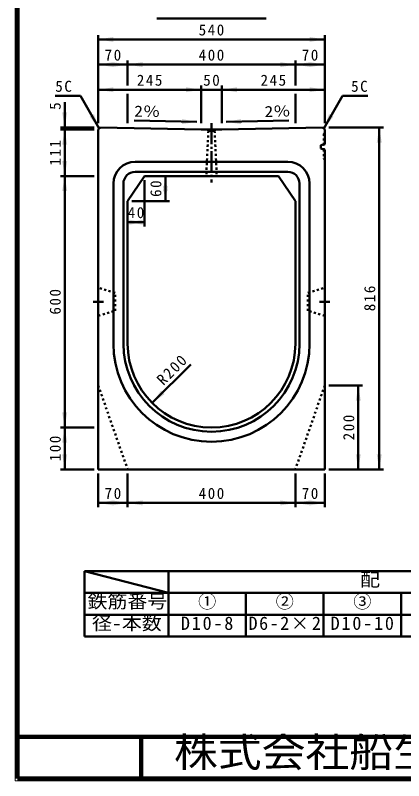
# Model space of a CAD drawing. Units: millimetres, scale not verified. Extents: x 100 to 4105, y 100 to 2870.
# Drawn here: x 100 to 1026, y 100 to 1926 of the extents above; entities that cross this region are included whole.
import ezdxf
from ezdxf.enums import TextEntityAlignment as Align

# ---------------------------------------------------------------- set-up
doc = ezdxf.new("R2010")
doc.units = ezdxf.units.MM
doc.header["$LTSCALE"] = 5
doc.header["$PDMODE"] = 32
doc.header["$PDSIZE"] = 2.5
doc.linetypes.add('USER1', pattern=[2.2, 1, -1.2])
doc.linetypes.add('USER2', pattern=[13.4, 10, -1.2, 1, -1.2])
doc.layers.add('V-nasSTD', color=7, linetype='Continuous', lineweight=50)
doc.styles.add('ＭＳ ゴシック', font='')
doc.styles.get('ＭＳ ゴシック').set_extended_font_data('MS Gothic')

msp = doc.modelspace()

# ---------------------------------------------------------------- hatches: boundary and pattern name
at = {"layer": 'V-nasSTD'}
for points in [[(333.776, 1874.874), (297.776, 1868.874), (333.776, 1862.874)], [(801.776, 1862.874), (837.776, 1868.874), (801.776, 1874.874)], [(333.776, 1814.874), (297.776, 1808.874), (333.776, 1802.874)], [(331.776, 1802.874), (367.776, 1808.874), (331.776, 1814.874)], [(403.776, 1814.874), (367.776, 1808.874), (403.776, 1802.874)], [(731.776, 1802.874), (767.776, 1808.874), (731.776, 1814.874)], [(803.776, 1814.874), (767.776, 1808.874), (803.776, 1802.874)], [(801.776, 1802.874), (837.776, 1808.874), (801.776, 1814.874)], [(333.776, 1742.874), (297.776, 1748.874), (333.776, 1754.874)], [(506.776, 1754.874), (542.776, 1748.874), (506.776, 1742.874)], [(628.776, 1754.874), (592.776, 1748.874), (628.776, 1742.874)], [(801.776, 1742.874), (837.776, 1748.874), (801.776, 1754.874)], [(211.776, 1694.874), (217.776, 1658.874), (223.776, 1694.874)], [(287.472, 1690.551), (300.276, 1656.374), (277.08, 1684.551)], [(848.08, 1690.551), (835.276, 1656.374), (858.472, 1684.551)], [(497.295, 1678.838), (533.162, 1672.09), (497.045, 1666.841)], [(638.258, 1678.838), (602.39, 1672.09), (638.508, 1666.841)], [(223.776, 1617.874), (217.776, 1653.874), (211.776, 1617.874)], [(973.776, 1622.874), (967.776, 1658.874), (961.776, 1622.874)], [(211.776, 1578.874), (217.776, 1542.874), (223.776, 1578.874)], [(223.776, 1506.874), (217.776, 1542.874), (211.776, 1506.874)], [(463.776, 1506.874), (457.776, 1542.874), (451.776, 1506.874)], [(451.776, 1518.874), (457.776, 1482.874), (463.776, 1518.874)], [(403.776, 1438.874), (367.776, 1432.874), (403.776, 1426.874)], [(371.776, 1426.874), (407.776, 1432.874), (371.776, 1438.874)], [(923.776, 1006.874), (917.776, 1042.874), (911.776, 1006.874)], [(447.568, 1031.151), (426.355, 1001.453), (456.053, 1022.666)], [(211.776, 978.874), (217.776, 942.874), (223.776, 978.874)], [(223.776, 906.874), (217.776, 942.874), (211.776, 906.874)], [(211.776, 878.874), (217.776, 842.874), (223.776, 878.874)], [(911.776, 878.874), (917.776, 842.874), (923.776, 878.874)], [(961.776, 878.874), (967.776, 842.874), (973.776, 878.874)], [(333.776, 768.874), (297.776, 762.874), (333.776, 756.874)], [(331.776, 756.874), (367.776, 762.874), (331.776, 768.874)], [(403.776, 768.874), (367.776, 762.874), (403.776, 756.874)], [(731.776, 756.874), (767.776, 762.874), (731.776, 768.874)], [(803.776, 768.874), (767.776, 762.874), (803.776, 756.874)], [(801.776, 756.874), (837.776, 762.874), (801.776, 768.874)]]:
    msp.add_hatch(color=256, dxfattribs=at).paths.add_polyline_path(points)

# ---------------------------------------------------------------- linework, layer by layer
at = {"layer": 'V-nasSTD', "lineweight": 100}
for p, q in [((105, 2865), (105, 105)), ((105, 205), (4100, 205)), ((400, 205), (400, 105)), ((105, 105), (4100, 105))]:
    msp.add_line(p, q, dxfattribs=at)
at = {"layer": 'V-nasSTD'}
for p, q in [((437.373, 1918.874), (698.179, 1918.874)), ((297.776, 1668.874), (297.776, 1878.874)), ((297.776, 1868.874), (837.776, 1868.874)), ((837.776, 1668.874), (837.776, 1878.874)), ((297.776, 1808.874), (367.776, 1808.874)), ((367.776, 1758.874), (367.776, 1818.874)), ((367.776, 1808.874), (767.776, 1808.874)), ((767.776, 1758.874), (767.776, 1818.874)), ((767.776, 1808.874), (837.776, 1808.874)), ((542.776, 1668.874), (542.776, 1758.874)), ((592.776, 1668.874), (592.776, 1758.874)), ((542.776, 1748.874), (297.776, 1748.874)), ((367.776, 1738.874), (367.776, 1668.874)), ((542.776, 1748.874), (592.776, 1748.874)), ((592.776, 1748.874), (837.776, 1748.874)), ((767.776, 1738.874), (767.776, 1668.874)), ((195.276, 1734.316), (255.276, 1734.316)), ((217.776, 1718.874), (217.776, 1658.874)), ((255.276, 1734.316), (300.276, 1656.374)), ((880.276, 1734.316), (835.276, 1656.374)), ((880.276, 1734.316), (940.276, 1734.316)), ((533.162, 1672.09), (383.194, 1675.214)), ((602.39, 1672.09), (752.358, 1675.214)), ((287.776, 1658.874), (207.776, 1658.874)), ((287.776, 1653.874), (207.776, 1653.874)), ((217.776, 1653.874), (217.776, 1658.874)), ((217.776, 1542.874), (217.776, 1653.874)), ((302.776, 1658.874), (297.776, 1653.874)), ((297.776, 842.874), (297.776, 1653.874)), ((542.776, 1653.874), (302.776, 1658.874)), ((542.776, 1653.874), (592.776, 1653.874)), ((592.776, 1653.874), (832.776, 1658.874)), ((832.776, 1658.874), (837.776, 1653.874)), ((837.776, 1653.874), (837.776, 1618.889)), ((847.776, 1658.874), (977.776, 1658.874)), ((967.776, 842.874), (967.776, 1658.874)), ((828.776, 1616.874), (837.776, 1618.889)), ((828.776, 1608.874), (828.776, 1616.874)), ((828.776, 1608.874), (837.776, 1605.516)), ((837.776, 842.874), (837.776, 1605.516)), ((385.776, 1576.874), (749.776, 1576.874)), ((385.776, 1552.874), (749.776, 1552.874)), ((287.776, 1542.874), (207.776, 1542.874)), ((217.776, 942.874), (217.776, 1542.874)), ((407.776, 1542.874), (367.776, 1482.874)), ((407.776, 1542.874), (727.776, 1542.874)), ((457.776, 1482.874), (457.776, 1542.874)), ((555.276, 1542.874), (580.276, 1542.874)), ((727.776, 1542.874), (767.776, 1482.874)), ((333.776, 1492.874), (333.776, 1524.874)), ((357.776, 1492.874), (357.776, 1524.874)), ((407.776, 1532.874), (407.776, 1422.874)), ((777.776, 1524.874), (777.776, 1492.874)), ((801.776, 1524.874), (801.776, 1492.874)), ((333.776, 1142.874), (333.776, 1492.874)), ((357.776, 1142.874), (357.776, 1492.874)), ((367.776, 1482.874), (367.776, 1142.874)), ((377.776, 1482.874), (467.776, 1482.874)), ((767.776, 1482.874), (767.776, 1142.874)), ((777.776, 1492.874), (777.776, 1142.874)), ((801.776, 1492.874), (801.776, 1142.874)), ((367.776, 1432.874), (407.776, 1432.874)), ((426.355, 1001.453), (518.279, 1093.377)), ((847.776, 1042.874), (927.776, 1042.874)), ((917.776, 842.874), (917.776, 1042.874)), ((287.776, 942.874), (207.776, 942.874)), ((217.776, 842.874), (217.776, 942.874)), ((287.776, 842.874), (207.776, 842.874)), ((297.776, 842.874), (837.776, 842.874)), ((847.776, 842.874), (977.776, 842.874)), ((297.776, 832.874), (297.776, 752.874)), ((367.776, 832.874), (367.776, 752.874)), ((767.776, 832.874), (767.776, 752.874)), ((837.776, 832.874), (837.776, 752.874)), ((297.776, 762.874), (367.776, 762.874)), ((367.776, 762.874), (767.776, 762.874)), ((767.776, 762.874), (837.776, 762.874)), ((265, 600), (265, 548)), ((465, 600), (265, 600)), ((265, 600), (465, 548)), ((465, 548), (465, 600)), ((650, 600), (465, 600)), ((835, 600), (650, 600)), ((1020, 600), (835, 600)), ((1205, 600), (1020, 600)), ((265, 548), (430, 548)), ((265, 548), (265, 496)), ((465, 548), (265, 548)), ((465, 548), (650, 548)), ((465, 496), (465, 548)), ((465, 548), (465, 496)), ((650, 548), (835, 548)), ((650, 496), (650, 548)), ((650, 548), (650, 496)), ((835, 548), (1020, 548)), ((835, 496), (835, 548)), ((835, 548), (835, 496)), ((1020, 548), (1205, 548)), ((1020, 496), (1020, 548)), ((1020, 548), (1020, 496)), ((265, 496), (265, 444)), ((465, 496), (265, 496)), ((465, 496), (650, 496)), ((465, 444), (465, 496)), ((465, 496), (465, 444)), ((650, 496), (835, 496)), ((650, 444), (650, 496)), ((650, 496), (650, 444)), ((835, 496), (1020, 496)), ((835, 444), (835, 496)), ((835, 496), (835, 444)), ((1020, 496), (1205, 496)), ((1020, 444), (1020, 496)), ((1020, 496), (1020, 444)), ((265, 444), (465, 444)), ((465, 444), (650, 444)), ((650, 444), (835, 444)), ((835, 444), (1020, 444)), ((1020, 444), (1205, 444))]:
    msp.add_line(p, q, dxfattribs=at)
at = {"layer": 'V-nasSTD', "linetype": 'USER2'}
for p, q in [((567.776, 1668.874), (567.776, 1527.874)), ((310.276, 1242.874), (285.276, 1242.874)), ((825.276, 1242.874), (850.276, 1242.874))]:
    msp.add_line(p, q, dxfattribs=at)
at = {"layer": 'V-nasSTD', "linetype": 'USER1'}
for p, q in [((560.276, 1650.874), (555.276, 1542.874)), ((560.276, 1650.874), (557.276, 1653.874)), ((557.276, 1653.874), (578.276, 1653.874)), ((560.276, 1650.874), (575.276, 1650.874)), ((575.276, 1650.874), (578.276, 1653.874)), ((575.276, 1650.874), (580.276, 1542.874)), ((835.476, 1643.874), (837.776, 1646.174)), ((835.476, 1643.874), (835.476, 1618.374)), ((835.476, 1606.374), (835.476, 1583.874)), ((835.476, 1583.874), (837.776, 1581.574)), ((337.776, 1264.374), (297.776, 1276.374)), ((297.776, 1276.374), (297.776, 1209.374)), ((337.776, 1221.374), (337.776, 1264.374)), ((797.776, 1264.374), (837.776, 1276.374)), ((797.776, 1221.374), (797.776, 1264.374)), ((837.776, 1276.374), (837.776, 1209.374)), ((297.776, 1209.374), (337.776, 1221.374)), ((837.776, 1209.374), (797.776, 1221.374)), ((297.776, 1042.874), (367.776, 842.874)), ((837.776, 1042.874), (767.776, 842.874))]:
    msp.add_line(p, q, dxfattribs=at)
at = {"layer": 'V-nasSTD', "lineweight": 13}
msp.add_lwpolyline([(100, 100), (100, 2870), (4105, 2870), (4105, 100)], close=True, dxfattribs=at)
at = {"layer": 'V-nasSTD'}
for centre, radius, start, end in [((385.776, 1524.874), 52, 90, 180), ((749.776, 1524.874), 52, 0, 90), ((385.776, 1524.874), 28, 90, 180), ((749.776, 1524.874), 28, 0, 90), ((567.776, 1142.874), 234, 180, 270), ((567.776, 1142.874), 210, 180, 270), ((567.776, 1142.874), 200, 180, 270), ((567.776, 1142.874), 200, 270, 0), ((567.776, 1142.874), 210, 270, 0), ((567.776, 1142.874), 234, 270, 0)]:
    msp.add_arc(centre, radius, start, end, dxfattribs=at)
for p in [(835.476, 1618.374), (835.476, 1606.374)]:
    msp.add_point(p, dxfattribs=at)

# ---------------------------------------------------------------- texts
at = {"layer": 'V-nasSTD', "style": 'ＭＳ ゴシック'}
msp.add_text('5', height=26.39, rotation=90, dxfattribs=at).set_placement((181.776, 1700.874), align=Align.TOP_LEFT)
at = {"layer": 'V-nasSTD', "style": 'ＭＳ ゴシック', "width": 1.15}
for rotation, p in [(358.807, (383.944, 1711.206)), (1.193, (694.02, 1710.006))]:
    msp.add_text('2％', height=26.39, rotation=rotation, dxfattribs=at).set_placement(p, align=Align.TOP_LEFT)
at = {"layer": 'V-nasSTD', "style": 'ＭＳ ゴシック', "width": 1.1}
for s, height, p in [('配\u3000\u3000\u3000\u3000\u3000\u3000\u3000\u3000\u3000\u3000筋', 31.67, (922.04, 595.6)), ('鉄筋番号', 31.67, (272.12, 543.6)), ('径-本数', 31.67, (282.92, 491.6)), ('株式会社船生コンクリート工業', 69.65, (478.279, 202.55))]:
    msp.add_text(s, height=height, dxfattribs=at).set_placement(p, align=Align.TOP_LEFT)
at = {"layer": 'V-nasSTD', "style": 'ＭＳ ゴシック'}
for s, p in [('①', (535.9, 543.6)), ('②', (720.9, 543.6)), ('③', (905.9, 543.6))]:
    msp.add_text(s, height=31.67, dxfattribs=at).set_placement(p, align=Align.TOP_LEFT)
at = {"layer": 'V-nasSTD', "attachment_point": 1, "style": 'ＭＳ ゴシック'}
for s, insert, char_height in [('\\T1.2;540', (537.176, 1904.874), 26.39), ('\\T1.2;70', (312.976, 1844.874), 26.39), ('\\T1.2;400', (537.176, 1844.874), 26.39), ('\\T1.2;70', (782.976, 1844.874), 26.39), ('\\T1.2;245', (389.676, 1784.874), 26.39), ('\\T1.2;50', (547.976, 1784.874), 26.39), ('\\T1.2;245', (684.676, 1784.874), 26.39), ('\\T1.2;5C', (195.276, 1770.316), 26.39), ('\\T1.2;5C', (900.676, 1770.316), 26.39), ('\\T1.2;40', (367.976, 1468.874), 26.39), ('\\T1.2;70', (312.979, 798.874), 26.39), ('\\T1.2;400', (537.176, 798.874), 26.39), ('\\T1.2;70', (782.979, 798.874), 26.39), ('\\T1.2;D10-8', (494.86, 491.6), 31.67), ('\\T1.17;D6-2×2', (656.1, 491.6), 31.67), ('\\T1.2;D10-10', (851.9, 491.6), 31.67)]:
    msp.add_mtext(s, dxfattribs=dict(at, insert=insert, char_height=char_height))
at = {"layer": 'V-nasSTD', "char_height": 26.39, "attachment_point": 1, "style": 'ＭＳ ゴシック'}
for s, insert, rotation in [('\\T1.2;111', (181.776, 1567.774), 90), ('\\T1.2;60', (421.776, 1493.074), 90), ('\\T1.2;816', (931.776, 1220.274), 90), ('\\T1.2;600', (181.776, 1212.274), 90), ('\\T1.2;R200', (434.274, 1060.284), 45), ('\\T1.2;200', (881.776, 912.274), 90), ('\\T1.2;100', (181.776, 862.274), 90)]:
    msp.add_mtext(s, dxfattribs=dict(at, insert=insert, rotation=rotation))

doc.saveas('drawing.dxf')
